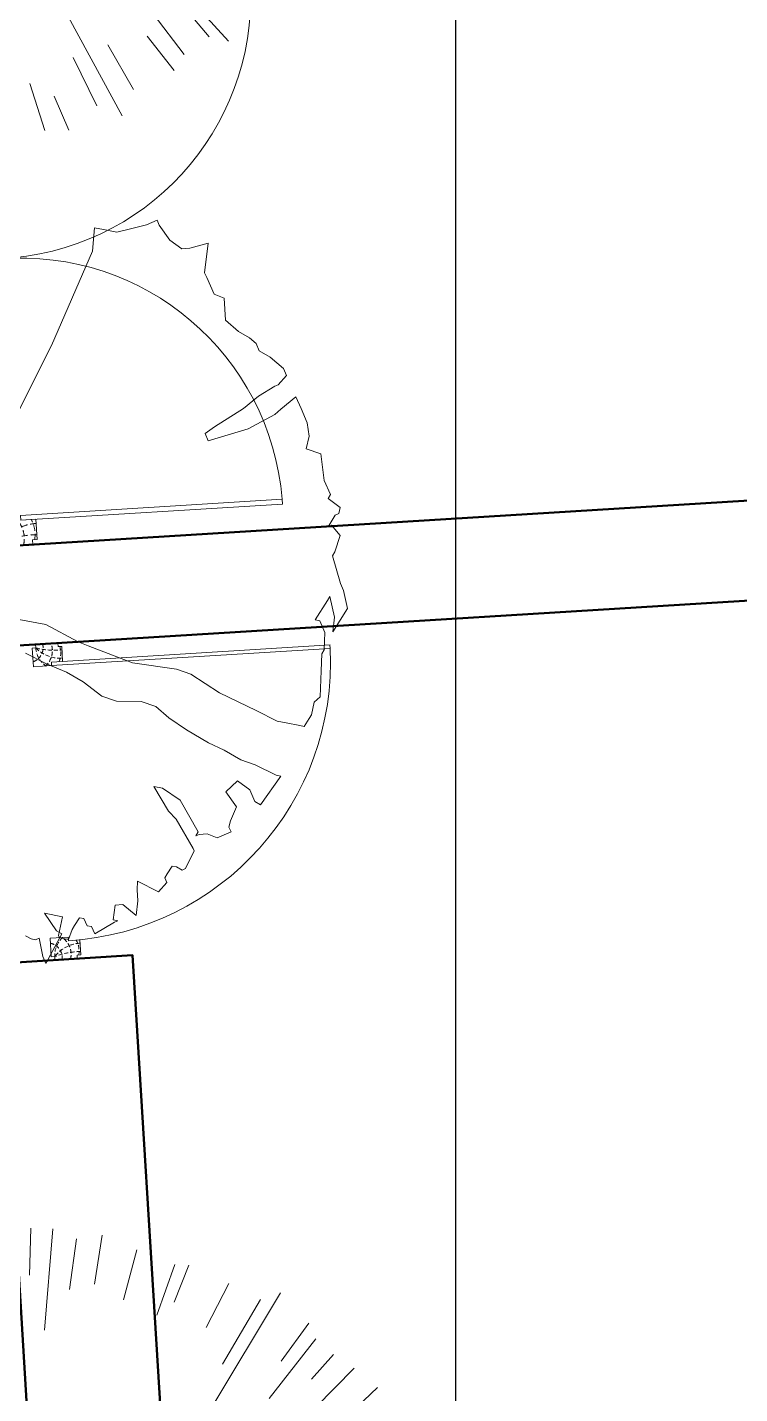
# Model space of a CAD drawing. Header units: millimetres. Extents: x 2402294 to 3337895, y 3394997 to 3969149.
# Drawn here: x 2495571 to 2497707, y 3457695 to 3461791 of the extents above; entities that cross this region are included whole.
import ezdxf

# ---------------------------------------------------------------- set-up
doc = ezdxf.new("R2010")
doc.units = ezdxf.units.MM
doc.header["$MEASUREMENT"] = 0
doc.linetypes.add('DASHED', pattern=[0.75, 0.5, -0.25])
for name, color, linetype, lineweight in [('door', 41, 'Continuous', 5), ('Door Opening-0.09', 253, 'Continuous', 9), ('greenery', 82, 'Continuous', 5), ('hidden lines', 205, 'DASHED', 5), ('landscape', 155, 'Continuous', 20), ('wall 0.4', 7, 'Continuous', 40), ('Wall-0.5', 7, 'Continuous', 50)]:
    doc.layers.add(name, color=color, linetype=linetype, lineweight=lineweight)

# ---------------------------------------------------------------- blocks, each defined once
blk = doc.blocks.new('PLANT-48-flat-7-flat-1-flat-1-flat-1')
at = {"layer": 'greenery', "ltscale": 5}
for p, q in [((92.6, 1475.1), (88.4, 1334.2)), ((133.8, 1169.2), (158.9, 1473)), ((229.4, 1443.2), (208.9, 1291.7)), ((306.2, 1453.9), (283.6, 1307.3)), ((410.9, 1410.1), (371, 1260.6)), ((524.1, 1366.7), (470.9, 1213.9)), ((566.9, 1364.5), (522.2, 1253.7)), ((686.5, 1309.1), (617.9, 1177.5)), ((629.8, 928.4), (841.3, 1281.5)), ((780.9, 1261.7), (667, 1067.5)), ((925.8, 1190.7), (842.9, 1076.7)), ((946.9, 1143.4), (807.4, 964.6)), ((1000, 1096.5), (934.4, 1022.2)), ((1061.7, 1055.8), (945.7, 938)), ((1132.2, 997.3), (1029.6, 900.7)), ((35.7, -18.7), (1065.3, -1149.7)), ((549.8, -1011.8), (746.6, -1373.2)), ((1007.3, -1136.6), (930.4, -1045.2)), ((932.5, -1189.4), (839.8, -1067.8)), ((902.1, -1237.9), (821.2, -1134.1)), ((780.7, -1294.3), (703.2, -1160.4)), ((670, -1343.7), (599.5, -1198.1)), ((514.5, -1417.8), (469.9, -1276.3)), ((586.7, -1416.6), (542.2, -1314.2))]:
    blk.add_line(p, q, dxfattribs=at)
blk = doc.blocks.new('tr-flat-4-flat-1-flat-1-flat-1')
at = {"layer": 'greenery', "color": 3, "ltscale": 5}
for p, q in [((474611.5, -1753144.7), (474580.4, -1753158.2)), ((474611.5, -1753144.7), (474580.4, -1753158.2)), ((474617.7, -1753158.9), (474611.5, -1753144.7)), ((474617.7, -1753158.9), (474611.5, -1753144.7)), ((474424.1, -1753167.3), (474417.9, -1753237.7)), ((474424.1, -1753167.3), (474417.9, -1753237.7)), ((474424.1, -1753167.3), (474424.1, -1753167.3)), ((474424.1, -1753167.3), (474424.1, -1753167.3)), ((474451, -1753172.5), (474424.1, -1753167.3)), ((474424.1, -1753167.3), (474424.1, -1753167.3)), ((474424.1, -1753167.3), (474424.1, -1753167.3)), ((474451, -1753172.5), (474424.1, -1753167.3)), ((474491.4, -1753180.2), (474451, -1753172.5)), ((474491.4, -1753180.2), (474451, -1753172.5)), ((474535.9, -1753169.2), (474491.4, -1753180.2)), ((474535.9, -1753169.2), (474491.4, -1753180.2)), ((474580.4, -1753158.2), (474535.9, -1753169.2)), ((474580.4, -1753158.2), (474535.9, -1753169.2)), ((474535.9, -1753169.2), (474535.9, -1753169.2)), ((474535.9, -1753169.2), (474535.9, -1753169.2)), ((474649.8, -1753204.1), (474617.7, -1753158.9)), ((474649.8, -1753204.1), (474617.7, -1753158.9)), ((474686, -1753230.6), (474649.8, -1753204.1)), ((474686, -1753230.6), (474649.8, -1753204.1)), ((474709.8, -1753228.7), (474686, -1753230.6)), ((474709.8, -1753228.7), (474686, -1753230.6)), ((474764.7, -1753213.1), (474709.8, -1753228.7)), ((474764.7, -1753213.1), (474709.8, -1753228.7)), ((474754.3, -1753302.3), (474764.7, -1753213.1)), ((474754.3, -1753302.3), (474764.7, -1753213.1)), ((474417.9, -1753237.7), (474294.8, -1753520.1)), ((474417.9, -1753237.7), (474294.8, -1753520.1)), ((474760.6, -1753316.5), (474754.3, -1753302.3)), ((474760.6, -1753316.5), (474754.3, -1753302.3)), ((474782.3, -1753366.3), (474760.6, -1753316.5)), ((474782.3, -1753366.3), (474760.6, -1753316.5)), ((474812.3, -1753378.6), (474782.3, -1753366.3)), ((474812.3, -1753378.6), (474782.3, -1753366.3)), ((474816.5, -1753444.5), (474812.3, -1753378.6)), ((474816.5, -1753444.5), (474812.3, -1753378.6)), ((474855.8, -1753478.1), (474816.5, -1753444.5)), ((474855.8, -1753478.1), (474816.5, -1753444.5)), ((474889, -1753497.4), (474855.8, -1753478.1)), ((474889, -1753497.4), (474855.8, -1753478.1)), ((474908.6, -1753514.2), (474889, -1753497.4)), ((474908.6, -1753514.2), (474889, -1753497.4)), ((474917.9, -1753535.6), (474908.6, -1753514.2)), ((474917.9, -1753535.6), (474908.6, -1753514.2)), ((474294.8, -1753520.1), (474011.3, -1754084.3)), ((474294.8, -1753520.1), (474011.3, -1754084.3)), ((474951.1, -1753555), (474917.9, -1753535.6)), ((474951.1, -1753555), (474917.9, -1753535.6)), ((474990.4, -1753588.6), (474951.1, -1753555)), ((474990.4, -1753588.6), (474951.1, -1753555)), ((474999.7, -1753609.9), (474990.4, -1753588.6)), ((474999.7, -1753609.9), (474990.4, -1753588.6)), ((474915.9, -1753671.9), (474964.6, -1753642.2)), ((474915.9, -1753671.9), (474964.6, -1753642.2)), ((474964.6, -1753642.2), (474974.9, -1753637.7)), ((474964.6, -1753642.2), (474974.9, -1753637.7)), ((474974.9, -1753637.7), (474999.7, -1753609.9)), ((474974.9, -1753637.7), (474999.7, -1753609.9)), ((474870.4, -1753708.8), (474915.9, -1753671.9)), ((474870.4, -1753708.8), (474915.9, -1753671.9)), ((475027.7, -1753673.8), (474982.2, -1753710.7)), ((475027.7, -1753673.8), (474982.2, -1753710.7)), ((475043.2, -1753709.4), (475027.7, -1753673.8)), ((475043.2, -1753709.4), (475027.7, -1753673.8)), ((474783.4, -1753763.7), (474870.4, -1753708.8)), ((474783.4, -1753763.7), (474870.4, -1753708.8)), ((474982.2, -1753710.7), (474964.6, -1753726.8)), ((474982.2, -1753710.7), (474964.6, -1753726.8)), ((475061.9, -1753752), (475043.2, -1753709.4)), ((475061.9, -1753752), (475043.2, -1753709.4)), ((474755.5, -1753784.4), (474783.4, -1753763.7)), ((474755.5, -1753784.4), (474783.4, -1753763.7)), ((474964.6, -1753726.8), (474884.9, -1753770.1)), ((474964.6, -1753726.8), (474884.9, -1753770.1)), ((475067.1, -1753792.1), (475061.9, -1753752)), ((475067.1, -1753792.1), (475061.9, -1753752)), ((474764.8, -1753805.7), (474755.5, -1753784.4)), ((474764.8, -1753805.7), (474755.5, -1753784.4)), ((474884.9, -1753770.1), (474764.8, -1753805.7)), ((474884.9, -1753770.1), (474764.8, -1753805.7)), ((475058.8, -1753829.6), (475067.1, -1753792.1)), ((475058.8, -1753829.6), (475067.1, -1753792.1)), ((475102.3, -1753844.4), (475058.8, -1753829.6)), ((475102.3, -1753844.4), (475058.8, -1753829.6)), ((475107.5, -1753884.5), (475102.3, -1753844.4)), ((475107.5, -1753884.5), (475102.3, -1753844.4)), ((475112.6, -1753924.6), (475107.5, -1753884.5)), ((475112.6, -1753924.6), (475107.5, -1753884.5)), ((475131.3, -1753967.2), (475112.6, -1753924.6)), ((475131.3, -1753967.2), (475112.6, -1753924.6)), ((475124, -1753978.8), (475131.3, -1753967.2)), ((475124, -1753978.8), (475131.3, -1753967.2)), ((475160.3, -1754005.3), (475124, -1753978.8)), ((475160.3, -1754005.3), (475124, -1753978.8)), ((475156.1, -1754024.1), (475160.3, -1754005.3)), ((475156.1, -1754024.1), (475160.3, -1754005.3)), ((475124.1, -1754063.5), (475145.8, -1754028.6)), ((475124.1, -1754063.5), (475145.8, -1754028.6)), ((475145.8, -1754028.6), (475156.1, -1754024.1)), ((475145.8, -1754028.6), (475156.1, -1754024.1)), ((475134.4, -1754059), (475124.1, -1754063.5)), ((475134.4, -1754059), (475124.1, -1754063.5)), ((475160.3, -1754090), (475134.4, -1754059)), ((475160.3, -1754090), (475134.4, -1754059)), ((475144.8, -1754139.1), (475160.3, -1754090)), ((475144.8, -1754139.1), (475160.3, -1754090)), ((475160.3, -1754090), (475160.3, -1754090)), ((475160.3, -1754090), (475160.3, -1754090)), ((475160.3, -1754090), (475160.3, -1754090)), ((475160.3, -1754090), (475160.3, -1754090)), ((475137.5, -1754150.7), (475144.8, -1754139.1)), ((475137.5, -1754150.7), (475144.8, -1754139.1)), ((475137.5, -1754150.7), (475137.5, -1754150.7)), ((475161.4, -1754233.4), (475137.5, -1754150.7)), ((475137.5, -1754150.7), (475137.5, -1754150.7)), ((475161.4, -1754233.4), (475137.5, -1754150.7)), ((475170.7, -1754254.7), (475161.4, -1754233.4)), ((475170.7, -1754254.7), (475161.4, -1754233.4)), ((475182.1, -1754309), (475170.7, -1754254.7)), ((475182.1, -1754309), (475170.7, -1754254.7)), ((475085.8, -1754342.6), (475122, -1754284.5)), ((475085.8, -1754342.6), (475122, -1754284.5)), ((475122, -1754284.5), (475129.3, -1754272.8)), ((475122, -1754284.5), (475129.3, -1754272.8)), ((475129.3, -1754272.8), (475143.8, -1754334.2)), ((475129.3, -1754272.8), (475143.8, -1754334.2)), ((475138.6, -1754378.8), (475182.1, -1754309)), ((475138.6, -1754378.8), (475182.1, -1754309)), ((475143.8, -1754334.2), (475138.6, -1754378.8)), ((475143.8, -1754334.2), (475138.6, -1754378.8)), ((474197.7, -1754341.4), (474278.4, -1754356.9)), ((474197.7, -1754341.4), (474278.4, -1754356.9)), ((474278.4, -1754356.9), (474374.7, -1754408)), ((474278.4, -1754356.9), (474374.7, -1754408)), ((475099.3, -1754345.2), (475085.8, -1754342.6)), ((475099.3, -1754345.2), (475085.8, -1754342.6)), ((475114.8, -1754380.8), (475099.3, -1754345.2)), ((475114.8, -1754380.8), (475099.3, -1754345.2)), ((474374.7, -1754408), (474404.7, -1754420.2)), ((474374.7, -1754408), (474404.7, -1754420.2)), ((474404.7, -1754420.2), (474538.3, -1754471.9)), ((474404.7, -1754420.2), (474538.3, -1754471.9)), ((475112.8, -1754432.5), (475114.8, -1754380.8)), ((475112.8, -1754432.5), (475114.8, -1754380.8)), ((474280.5, -1754474.5), (474217.4, -1754442.9)), ((474280.5, -1754474.5), (474217.4, -1754442.9)), ((475103.5, -1754495.8), (475105.5, -1754444.1)), ((475103.5, -1754495.8), (475105.5, -1754444.1)), ((475105.5, -1754444.1), (475112.8, -1754432.5)), ((475105.5, -1754444.1), (475112.8, -1754432.5)), ((474340.6, -1754499.1), (474280.5, -1754474.5)), ((474340.6, -1754499.1), (474280.5, -1754474.5)), ((474390.3, -1754528.2), (474340.6, -1754499.1)), ((474390.3, -1754528.2), (474340.6, -1754499.1)), ((474538.3, -1754471.9), (474669.7, -1754490.7)), ((474538.3, -1754471.9), (474669.7, -1754490.7)), ((474669.7, -1754490.7), (474713.2, -1754505.5)), ((474669.7, -1754490.7), (474713.2, -1754505.5)), ((475100.4, -1754573.3), (475103.5, -1754495.8)), ((475100.4, -1754573.3), (475103.5, -1754495.8)), ((475103.5, -1754495.8), (475103.5, -1754495.8)), ((475103.5, -1754495.8), (475103.5, -1754495.8)), ((474446.2, -1754571.4), (474390.3, -1754528.2)), ((474446.2, -1754571.4), (474390.3, -1754528.2)), ((474713.2, -1754505.5), (474799.2, -1754561.1)), ((474713.2, -1754505.5), (474799.2, -1754561.1)), ((474489.7, -1754586.3), (474446.2, -1754571.4)), ((474489.7, -1754586.3), (474446.2, -1754571.4)), ((474799.2, -1754561.1), (474908.9, -1754614.7)), ((474799.2, -1754561.1), (474908.9, -1754614.7)), ((475082.8, -1754589.5), (475100.4, -1754573.3)), ((475082.8, -1754589.5), (475100.4, -1754573.3)), ((474564.2, -1754587.6), (474489.7, -1754586.3)), ((474564.2, -1754587.6), (474489.7, -1754586.3)), ((474607.7, -1754602.4), (474564.2, -1754587.6)), ((474607.7, -1754602.4), (474564.2, -1754587.6)), ((474647, -1754636), (474607.7, -1754602.4)), ((474647, -1754636), (474607.7, -1754602.4)), ((474908.9, -1754614.7), (474972, -1754646.4)), ((474908.9, -1754614.7), (474972, -1754646.4)), ((475074.5, -1754627), (475082.8, -1754589.5)), ((475074.5, -1754627), (475082.8, -1754589.5)), ((475082.8, -1754589.5), (475082.8, -1754589.5)), ((475082.8, -1754589.5), (475082.8, -1754589.5)), ((475082.8, -1754589.5), (475082.8, -1754589.5)), ((475082.8, -1754589.5), (475082.8, -1754589.5)), ((474699.8, -1754672.2), (474647, -1754636)), ((474699.8, -1754672.2), (474647, -1754636)), ((474972, -1754646.4), (474998.9, -1754651.5)), ((474972, -1754646.4), (474998.9, -1754651.5)), ((474998.9, -1754651.5), (475039.3, -1754659.3)), ((474998.9, -1754651.5), (475039.3, -1754659.3)), ((475039.3, -1754659.3), (475052.8, -1754661.9)), ((475039.3, -1754659.3), (475039.3, -1754659.3)), ((475039.3, -1754659.3), (475052.8, -1754661.9)), ((475039.3, -1754659.3), (475039.3, -1754659.3)), ((475052.8, -1754661.9), (475067.3, -1754638.6)), ((475052.8, -1754661.9), (475067.3, -1754638.6)), ((475067.3, -1754638.6), (475074.5, -1754627)), ((475067.3, -1754638.6), (475074.5, -1754627)), ((474766.1, -1754711), (474699.8, -1754672.2)), ((474766.1, -1754711), (474699.8, -1754672.2)), ((474812.6, -1754733), (474766.1, -1754711)), ((474812.6, -1754733), (474766.1, -1754711)), ((474862.3, -1754762), (474812.6, -1754733)), ((474862.3, -1754762), (474812.6, -1754733)), ((474905.8, -1754776.9), (474862.3, -1754762)), ((474905.8, -1754776.9), (474862.3, -1754762)), ((474969, -1754808.5), (474905.8, -1754776.9)), ((474969, -1754808.5), (474905.8, -1754776.9)), ((474817.9, -1754857.7), (474853, -1754825.4)), ((474817.9, -1754857.7), (474853, -1754825.4)), ((474853, -1754825.4), (474889.3, -1754851.8)), ((474853, -1754825.4), (474889.3, -1754851.8)), ((474921.4, -1754897.1), (474982.4, -1754811.1)), ((474921.4, -1754897.1), (474982.4, -1754811.1)), ((474982.4, -1754811.1), (474969, -1754808.5)), ((474982.4, -1754811.1), (474969, -1754808.5)), ((474601.5, -1754842.2), (474628.4, -1754847.3)), ((474646, -1754915.8), (474601.5, -1754842.2)), ((474601.5, -1754842.2), (474628.4, -1754847.3)), ((474646, -1754915.8), (474601.5, -1754842.2)), ((474628.4, -1754847.3), (474681.2, -1754883.5)), ((474628.4, -1754847.3), (474681.2, -1754883.5)), ((474850, -1754902.9), (474817.9, -1754857.7)), ((474850, -1754902.9), (474817.9, -1754857.7)), ((474889.3, -1754851.8), (474904.8, -1754887.4)), ((474889.3, -1754851.8), (474904.8, -1754887.4)), ((474681.2, -1754883.5), (474735.1, -1754978.5)), ((474681.2, -1754883.5), (474735.1, -1754978.5)), ((474831.3, -1754944.9), (474850, -1754902.9)), ((474831.3, -1754944.9), (474850, -1754902.9)), ((474904.8, -1754887.4), (474921.4, -1754897.1)), ((474904.8, -1754887.4), (474921.4, -1754897.1)), ((474668.8, -1754939.7), (474646, -1754915.8)), ((474668.8, -1754939.7), (474646, -1754915.8)), ((474719.6, -1755027.6), (474668.8, -1754939.7)), ((474719.6, -1755027.6), (474668.8, -1754939.7)), ((474827.2, -1754963.6), (474831.3, -1754944.9)), ((474827.2, -1754963.6), (474831.3, -1754944.9)), ((474831.3, -1754944.9), (474831.3, -1754944.9)), ((474831.3, -1754944.9), (474831.3, -1754944.9)), ((474735.1, -1754978.5), (474727.8, -1754990.1)), ((474735.1, -1754978.5), (474727.8, -1754990.1)), ((474727.8, -1754990.1), (474738.2, -1754985.6)), ((474727.8, -1754990.1), (474738.2, -1754985.6)), ((474738.2, -1754985.6), (474762, -1754983.7)), ((474738.2, -1754985.6), (474762, -1754983.7)), ((474762, -1754983.7), (474792, -1754996)), ((474762, -1754983.7), (474792, -1754996)), ((474792, -1754996), (474812.7, -1754986.9)), ((474792, -1754996), (474812.7, -1754986.9)), ((474812.7, -1754986.9), (474833.4, -1754977.9)), ((474812.7, -1754986.9), (474833.4, -1754977.9)), ((474833.4, -1754977.9), (474827.2, -1754963.6)), ((474833.4, -1754977.9), (474827.2, -1754963.6)), ((474696.8, -1755088.4), (474722.7, -1755034.7)), ((474696.8, -1755088.4), (474722.7, -1755034.7)), ((474722.7, -1755034.7), (474719.6, -1755027.6)), ((474722.7, -1755034.7), (474719.6, -1755027.6)), ((474634.7, -1755115.5), (474641.9, -1755103.9)), ((474634.7, -1755115.5), (474641.9, -1755103.9)), ((474637.8, -1755122.6), (474634.7, -1755115.5)), ((474637.8, -1755122.6), (474634.7, -1755115.5)), ((474641.9, -1755103.9), (474656.4, -1755080.6)), ((474641.9, -1755103.9), (474656.4, -1755080.6)), ((474656.4, -1755080.6), (474669.9, -1755083.2)), ((474656.4, -1755080.6), (474669.9, -1755083.2)), ((474669.9, -1755083.2), (474686.5, -1755092.9)), ((474669.9, -1755083.2), (474686.5, -1755092.9)), ((474686.5, -1755092.9), (474696.8, -1755088.4)), ((474686.5, -1755092.9), (474696.8, -1755088.4)), ((474551.9, -1755151.7), (474552.9, -1755125.9)), ((474551.9, -1755151.7), (474552.9, -1755125.9)), ((474554, -1755184.7), (474551.9, -1755151.7)), ((474554, -1755184.7), (474551.9, -1755151.7)), ((474552.9, -1755125.9), (474616.1, -1755157.5)), ((474552.9, -1755125.9), (474616.1, -1755157.5)), ((474616.1, -1755157.5), (474640.9, -1755129.7)), ((474616.1, -1755157.5), (474640.9, -1755129.7)), ((474616.1, -1755157.5), (474616.1, -1755157.5)), ((474616.1, -1755157.5), (474616.1, -1755157.5)), ((474640.9, -1755129.7), (474637.8, -1755122.6)), ((474640.9, -1755129.7), (474637.8, -1755122.6)), ((474480.5, -1755242.2), (474485.7, -1755197.6)), ((474480.5, -1755242.2), (474485.7, -1755197.6)), ((474485.7, -1755197.6), (474509.5, -1755195.7)), ((474485.7, -1755197.6), (474509.5, -1755195.7)), ((474509.5, -1755195.7), (474548.8, -1755229.2)), ((474509.5, -1755195.7), (474548.8, -1755229.2)), ((474548.8, -1755229.2), (474554, -1755184.7)), ((474548.8, -1755229.2), (474554, -1755184.7)), ((474274.5, -1755222.2), (474328.3, -1755232.5)), ((474309.7, -1755274.5), (474274.5, -1755222.2)), ((474274.5, -1755222.2), (474328.3, -1755232.5)), ((474309.7, -1755274.5), (474274.5, -1755222.2)), ((474328.3, -1755232.5), (474315.9, -1755288.7)), ((474328.3, -1755232.5), (474315.9, -1755288.7)), ((474364.6, -1755259), (474379.1, -1755235.7)), ((474364.6, -1755259), (474379.1, -1755235.7)), ((474379.1, -1755235.7), (474392.5, -1755238.3)), ((474379.1, -1755235.7), (474392.5, -1755238.3)), ((474392.5, -1755238.3), (474401.8, -1755259.6)), ((474392.5, -1755238.3), (474401.8, -1755259.6)), ((474548.8, -1755229.2), (474548.8, -1755229.2)), ((474548.8, -1755229.2), (474548.8, -1755229.2)), ((474326.3, -1755284.2), (474309.7, -1755274.5)), ((474326.3, -1755284.2), (474309.7, -1755274.5)), ((474346, -1755301), (474357.3, -1755270.6)), ((474346, -1755301), (474357.3, -1755270.6)), ((474357.3, -1755270.6), (474364.6, -1755259)), ((474357.3, -1755270.6), (474364.6, -1755259)), ((474357.3, -1755270.6), (474357.3, -1755270.6)), ((474357.3, -1755270.6), (474357.3, -1755270.6)), ((474401.8, -1755259.6), (474415.3, -1755262.2)), ((474401.8, -1755259.6), (474415.3, -1755262.2)), ((474415.3, -1755262.2), (474424.6, -1755283.5)), ((474415.3, -1755262.2), (474415.3, -1755262.2)), ((474415.3, -1755262.2), (474424.6, -1755283.5)), ((474415.3, -1755262.2), (474415.3, -1755262.2)), ((474424.6, -1755283.5), (474483.6, -1755249.3)), ((474424.6, -1755283.5), (474483.6, -1755249.3)), ((474494, -1755244.8), (474480.5, -1755242.2)), ((474494, -1755244.8), (474480.5, -1755242.2)), ((474483.6, -1755249.3), (474494, -1755244.8)), ((474483.6, -1755249.3), (474494, -1755244.8)), ((474217.6, -1755289.4), (474234.2, -1755299.1)), ((474217.6, -1755289.4), (474234.2, -1755299.1)), ((474234.2, -1755299.1), (474247.6, -1755301.7)), ((474234.2, -1755299.1), (474247.6, -1755301.7)), ((474247.6, -1755301.7), (474258, -1755297.1)), ((474247.6, -1755301.7), (474258, -1755297.1)), ((474258, -1755297.1), (474269.4, -1755351.4)), ((474258, -1755297.1), (474269.4, -1755351.4)), ((474278.7, -1755372.7), (474326.3, -1755284.2)), ((474278.7, -1755372.7), (474326.3, -1755284.2)), ((474315.9, -1755288.7), (474319, -1755295.8)), ((474315.9, -1755288.7), (474319, -1755295.8)), ((474319, -1755295.8), (474346, -1755301)), ((474319, -1755295.8), (474346, -1755301)), ((474269.4, -1755351.4), (474278.7, -1755372.7)), ((474269.4, -1755351.4), (474278.7, -1755372.7))]:
    blk.add_line(p, q, dxfattribs=at)
blk = doc.blocks.new("4'D")
at = {"layer": 'door', "ltscale": 80}
for points in [[(2565.72, 150.96), (2563.62, 150.96), (2563.62, 150.56), (2563.22, 150.56), (2563.22, 148.02), (2563.62, 148.02), (2563.62, 147.63), (2565.32, 147.63), (2565.32, 148.89), (2565.72, 148.89)], [(2608.73, 150.96), (2610.82, 150.96), (2610.82, 150.56), (2611.22, 150.56), (2611.22, 148.02), (2610.82, 148.02), (2610.82, 147.63), (2609.13, 147.63), (2609.13, 148.89), (2608.73, 148.89)]]:
    blk.add_lwpolyline(points, close=True, dxfattribs=at)
at = {"layer": 'door'}
for points in [[(2565.72, 148.89), (2565.72, 126.99), (2565.32, 126.99), (2565.32, 148.89)], [(2608.73, 148.89), (2608.73, 126.99), (2609.13, 126.99), (2609.13, 148.89)]]:
    blk.add_lwpolyline(points, dxfattribs=at)
at = {"layer": 'Door Opening-0.09', "ltscale": 80}
for centre, start, end in [((2565.32, 148.89), 271.0457, 1.0457), ((2609.13, 148.89), 178.9543, 268.9543)]:
    blk.add_arc(centre, 21.9, start, end, dxfattribs=at)
at = {"layer": 'hidden lines'}
for centre, radius, start, end in [((2563.55, 151.38), 1.65, 258.6475, 345.2319), ((2610.9, 151.38), 1.65, 194.7681, 281.3525), ((2563.91, 150.96), 2.27, 252.4671, 323.2418), ((2555.03, 147.88), 9, 358.3986, 17.3158), ((2561.09, 147.64), 3.87, 359.7899, 48.9675), ((2563.57, 147.81), 2.75, 38.4681, 88.9527), ((2610.87, 147.81), 2.75, 91.0473, 141.5319), ((2610.54, 150.96), 2.27, 216.7582, 287.5329), ((2613.36, 147.64), 3.87, 131.0325, 180.2101), ((2619.42, 147.88), 9, 162.6842, 181.6014), ((2564.22, 150.34), 2.57, 256.4652, 295.1802), ((2610.22, 150.34), 2.57, 244.8198, 283.5348)]:
    blk.add_arc(centre, radius, start, end, dxfattribs=at)
blk = doc.blocks.new('d1')
at = {"layer": 'door'}
for p, q in [((2442.75, 10745.72), (2408.32, 10745.72)), ((2442.75, 10746.15), (2408.33, 10746.15)), ((2408.33, 10746.15), (2408.33, 10745.72))]:
    blk.add_line(p, q, dxfattribs=at)
at = {"layer": 'door', "ltscale": 80}
for points in [[(2445, 10779.7), (2445, 10781.99), (2444.56, 10781.99), (2444.56, 10782.43), (2441.8, 10782.43), (2441.8, 10781.99), (2441.36, 10781.99), (2441.36, 10780.14), (2442.75, 10780.14), (2442.75, 10779.7)], [(2445, 10746.15), (2445, 10743.87), (2444.56, 10743.87), (2444.56, 10743.43), (2441.8, 10743.43), (2441.8, 10743.87), (2441.36, 10743.87), (2441.36, 10745.72), (2442.75, 10745.72), (2442.75, 10746.15)]]:
    blk.add_lwpolyline(points, close=True, dxfattribs=at)
at = {"layer": 'Door Opening-0.09', "ltscale": 80}
blk.add_arc((2442.75, 10745.72), 34.42, 90, 179.274, dxfattribs=at)
at = {"layer": 'hidden lines'}
for centre, radius, start, end in [((2441.64, 10791.37), 9.82, 268.3986, 287.3158), ((2441.38, 10784.76), 4.22, 269.7899, 318.9675), ((2444.33, 10781.34), 2.81, 166.4652, 205.1802), ((2445.01, 10781.68), 2.48, 162.4671, 233.2418), ((2441.57, 10782.05), 3, 308.4681, 358.9527), ((2445.46, 10782.07), 1.81, 168.6475, 255.2319), ((2444.33, 10744.52), 2.81, 154.8198, 193.5348), ((2445.01, 10744.18), 2.48, 126.7582, 197.5329), ((2441.57, 10743.81), 3, 1.0473, 51.5319), ((2445.46, 10743.79), 1.81, 104.7681, 191.3525), ((2441.64, 10734.49), 9.82, 72.6842, 91.6014), ((2441.38, 10741.1), 4.22, 41.0325, 90.2101)]:
    blk.add_arc(centre, radius, start, end, dxfattribs=at)
blk = doc.blocks.new('oldblk')
at = {"layer": 'greenery', "lineweight": 0}
h = blk.add_hatch(dxfattribs=at)
h.set_pattern_fill('GRASS', color=256, scale=200)
h.set_pattern_definition([(90, (342674.07, 10217.67), (-141.421356, 141.421356), [37.5, -245.342713]), (45, (342674.07, 10217.67), (-141.421356, 141.421356), [37.5, -162.5]), (135, (342674.07, 10217.67), (-141.421356, -141.421356), [37.5, -162.5])])
h.paths.add_polyline_path([(2494423.1, 4310077), (2494423.1, 4313918, 0.467658), (2493716.3, 4314508.4), (2493762.1, 4313765.4), (2493814.2, 4312918.6), (2493923.1, 4311150.3), (2491706.5, 4311013.8), (2490859.8, 4310961.6), (2490262, 4310924.8), (2490288.1, 4310501.4), (2490340.2, 4309654.6), (2490386.3, 4308907.5), (2489589.3, 4308858.4), (2488742.5, 4308806.2), (2488045.1, 4308763.3), (2487198.3, 4308711.1), (2486775, 4308685.1), (2486891.5, 4306792.2), (2488161.7, 4306870.5), (2488435.7, 4306887.3), (2489182.8, 4306933.3), (2491607.5, 4307082.7, 0.396311)])
h.paths.add_polyline_path([(2485851.1, 4294295.1), (2486907, 4294295.1), (2486907, 4294874.3), (2485851.1, 4294874.3)], flags=9)
h.paths.add_polyline_path([(2492158.3, 4294916.8), (2493673.1, 4294916.8), (2493673.1, 4295496.1), (2492158.3, 4295496)], flags=9)
h.paths.add_polyline_path([(2479507.2, 4293895.6), (2481022, 4293895.6), (2481022, 4294474.9), (2479507.2, 4294474.9)], flags=9)
h.paths.add_polyline_path([(2486446.2, 4290708.2), (2488371.7, 4290708.3), (2488371.7, 4291287.5), (2486446.2, 4291287.5)], flags=9)
h.paths.add_polyline_path([(2493815.1, 4292670.4), (2495034.7, 4292670.4), (2495034.7, 4293249.6), (2493815.1, 4293249.6)], flags=9)
h.paths.add_polyline_path([(2478175.9, 4291206.2), (2479783.1, 4291206.2), (2479783.1, 4291785.5), (2478175.9, 4291785.4)], flags=9)
h.paths.add_polyline_path([(2481818.4, 4291487.5), (2482910.8, 4291487.5), (2482910.8, 4292066.8), (2481818.4, 4292066.8)], flags=9)
h.paths.add_polyline_path([(2490098.4, 4292513.2), (2491338.5, 4292513.2), (2491338.5, 4293092.4), (2490098.4, 4293092.4)], flags=9)
h.paths.add_polyline_path([(2477806.4, 4296068.3), (2479046.5, 4296068.4), (2479046.5, 4296647.6), (2477806.4, 4296647.6)], flags=9)
h.paths.add_polyline_path([(2492889.8, 4297970.6), (2494129.9, 4297970.6), (2494129.9, 4298549.9), (2492889.8, 4298549.9)], flags=9)
h.paths.add_polyline_path([(2489878.3, 4296999.9), (2491118.4, 4296999.9), (2491118.4, 4297579.2), (2489878.3, 4297579.2)], flags=9)
h.paths.add_polyline_path([(2481252.9, 4296075.6), (2482493, 4296075.6), (2482493, 4296654.9), (2481252.9, 4296654.9)], flags=9)
h.paths.add_polyline_path([(2485949.4, 4296945.1), (2486820, 4296945.1), (2486820, 4297941), (2485949.4, 4297941)], flags=9)
at = {"layer": 'Wall-0.5', "ltscale": 5}
blk.add_lwpolyline([(2476778.6, 4292794.4), (2482755.9, 4293162.6), (2482737.5, 4293461.4), (2476760.2, 4293093.3)], close=True, dxfattribs=at)
blk.add_lwpolyline([(2476919.7, 4290503.1), (2476836.9, 4291848), (2477235.3, 4291872.6), (2477318.2, 4290527.7), (2476919.7, 4290503.1)], dxfattribs=at)
at = {"layer": 'Door Opening-0.09'}
for name, p, xscale, yscale, zscale, rotation in [("4'D", (2487886.9, 4201662.7), 35.86954450215104, 35.86954450215104, 35.86954450215104, 93.52406945830691), ('d1', (2520210.7, 4557168.1), 24.31291310736935, 24.31291310736935, 24.31291310736935, 183.5240694583169)]:
    blk.add_blockref(name, p, dxfattribs=dict(at, xscale=xscale, yscale=yscale, zscale=zscale, rotation=rotation))

msp = doc.modelspace()

# ---------------------------------------------------------------- linework, layer by layer
at = {"layer": 'landscape', "lineweight": 30, "ltscale": 5}
msp.add_line((2496855.2, 3463844), (2496855.2, 3446028.1), dxfattribs=at)

# ---------------------------------------------------------------- block references
at = {"ltscale": 5}
for name, p in [('PLANT-48-flat-7-flat-1-flat-1-flat-1', (2495109.2, 3462898.7)), ('tr-flat-4-flat-1-flat-1-flat-1', (2021348.6, 5214356.9)), ('PLANT-48-flat-7-flat-1-flat-1-flat-1', (2495489, 3456715.5))]:
    msp.add_blockref(name, p, dxfattribs=at)
at = {"layer": 'wall 0.4'}
msp.add_blockref('oldblk', (18651.6, -832864), dxfattribs=at)

doc.saveas('drawing.dxf')
